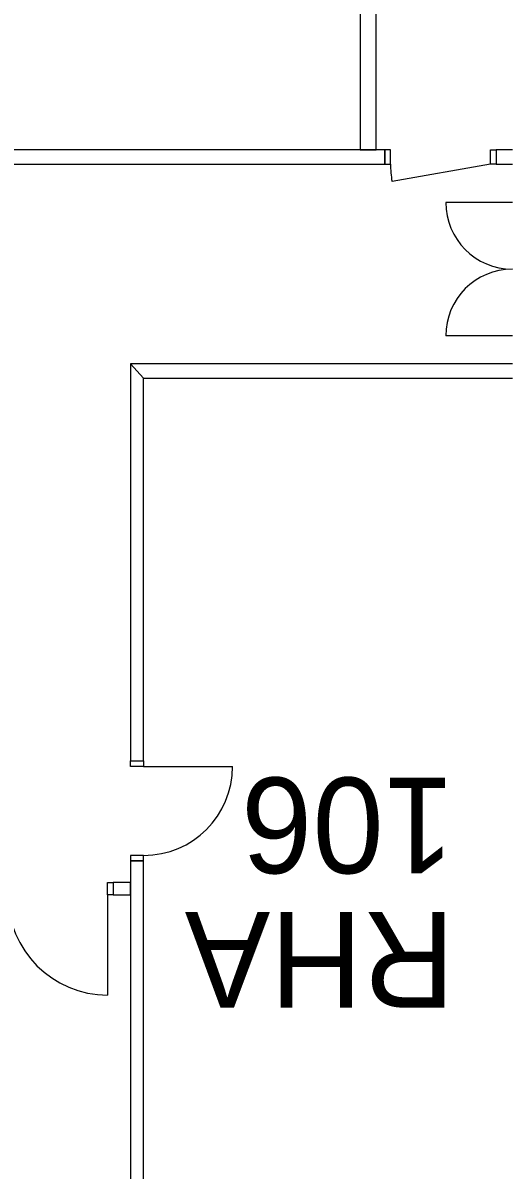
# Model space of a CAD drawing. Header units: inches. Extents: x -38945 to -32777, y -2171 to -942.
# Drawn here: x -38628.2 to -38453.3, y -1777.1 to -1364.7 of the extents above; entities that cross this region are included whole.
import ezdxf

# ---------------------------------------------------------------- set-up
doc = ezdxf.new("R2010")
doc.units = ezdxf.units.IN
doc.header["$LTSCALE"] = 86.4
doc.header["$MEASUREMENT"] = 0
doc.layers.add('BUILDING STRUCTURE', color=7, linetype='Continuous', lineweight=18)
doc.layers.add('LABELS', color=7, linetype='Continuous', lineweight=18)
doc.styles.add('Arial', font='arial.ttf')

msp = doc.modelspace()

# ---------------------------------------------------------------- linework, layer by layer
at = {"layer": 'BUILDING STRUCTURE', "color": 7, "linetype": 'Continuous', "lineweight": 5}
for p, q in [((-38506.95, -1299.14), (-38506.95, -1410.34)), ((-38506.95, -1299.14), (-38506.95, -1410.34)), ((-38501.13, -1410.34), (-38501.13, -1299.14)), ((-38501.13, -1410.34), (-38501.13, -1299.14)), ((-38506.95, -1410.34), (-38675, -1410.34)), ((-38498, -1410.34), (-38675, -1410.34)), ((-38506.95, -1410.34), (-38501.13, -1410.34)), ((-38498, -1410.34), (-38501.13, -1410.34)), ((-38496, -1410.34), (-38498, -1410.34)), ((-38498, -1410.34), (-38498, -1415.47)), ((-38498, -1415.47), (-38498, -1410.34)), ((-38496, -1415.47), (-38496, -1410.34)), ((-38460, -1415.47), (-38460, -1410.34)), ((-38460, -1410.34), (-38458, -1410.34)), ((-38452.13, -1410.34), (-38458, -1410.34)), ((-38458, -1410.34), (-38458, -1415.47)), ((-38452.13, -1410.34), (-38458, -1410.34)), ((-38458, -1410.34), (-38458, -1415.47)), ((-38675, -1415.47), (-38498, -1415.47)), ((-38660.3, -1415.47), (-38498, -1415.47)), ((-38498, -1415.47), (-38496, -1415.47)), ((-38460, -1415.47), (-38495.45, -1421.72)), ((-38458, -1415.47), (-38460, -1415.47)), ((-38458, -1415.47), (-38452.13, -1415.47)), ((-38458, -1415.47), (-38452.13, -1415.47)), ((-38452.13, -1429.21), (-38476.13, -1429.21)), ((-38452.13, -1477.21), (-38476.13, -1477.21)), ((-38452.13, -1487.24), (-38589.5, -1487.24)), ((-38589.5, -1487.24), (-38589.5, -1629.97)), ((-38584.8, -1492.37), (-38589.5, -1487.24)), ((-38589.5, -1487.24), (-38589.5, -1629.97)), ((-38452.13, -1487.24), (-38589.5, -1487.24)), ((-38589.5, -1487.24), (-38584.8, -1492.37)), ((-38584.8, -1492.37), (-38452.13, -1492.37)), ((-38584.8, -1629.97), (-38584.8, -1492.37)), ((-38584.8, -1629.97), (-38584.8, -1492.37)), ((-38584.8, -1492.37), (-38452.13, -1492.37)), ((-38589.5, -1631.97), (-38589.5, -1629.97)), ((-38589.5, -1629.97), (-38584.8, -1629.97)), ((-38589.5, -1629.97), (-38584.8, -1629.97)), ((-38584.8, -1631.97), (-38589.5, -1631.97)), ((-38584.8, -1629.97), (-38584.8, -1631.97)), ((-38584.8, -1631.97), (-38552.8, -1631.97)), ((-38584.8, -1663.97), (-38589.5, -1663.97)), ((-38589.5, -1663.97), (-38589.5, -1665.97)), ((-38584.8, -1665.97), (-38584.8, -1663.97)), ((-38589.5, -1665.97), (-38589.5, -1673.67)), ((-38589.5, -1665.97), (-38584.8, -1665.97)), ((-38584.8, -1665.97), (-38589.5, -1665.97)), ((-38589.5, -1665.97), (-38589.5, -1837.87)), ((-38584.8, -1812.37), (-38584.8, -1665.97)), ((-38584.8, -1837.87), (-38584.8, -1665.97)), ((-38597.75, -1678.17), (-38597.75, -1673.67)), ((-38597.75, -1673.67), (-38595.75, -1673.67)), ((-38589.5, -1673.67), (-38595.75, -1673.67)), ((-38595.75, -1673.67), (-38595.75, -1678.17)), ((-38589.5, -1673.67), (-38595.75, -1673.67)), ((-38595.75, -1673.67), (-38595.75, -1678.17)), ((-38589.5, -1678.17), (-38589.5, -1673.67)), ((-38595.75, -1678.17), (-38597.75, -1678.17)), ((-38597.75, -1678.17), (-38597.75, -1714.17)), ((-38595.75, -1678.17), (-38589.5, -1678.17)), ((-38595.75, -1678.17), (-38589.5, -1678.17)), ((-38589.5, -1678.17), (-38589.5, -1837.87))]:
    msp.add_line(p, q, dxfattribs=at)
for centre, radius, start, end in [((-38460, -1415.47), 36, 180, 190), ((-38452.13, -1429.21), 24, 180, 270), ((-38452.13, -1477.21), 24, 90, 180), ((-38584.8, -1631.97), 32, 270, 0), ((-38597.75, -1678.17), 36, 180, 270)]:
    msp.add_arc(centre, radius, start, end, dxfattribs=at)

# ---------------------------------------------------------------- texts
at = {"layer": 'LABELS', "color": 7, "lineweight": 0, "insert": (-38472.91, -1677.09), "char_height": 34.375, "attachment_point": 4, "rotation": 180, "line_spacing_factor": 0.421547, "style": 'Arial'}
msp.add_mtext('{\\fGotham Book|b0|i0|c0|p2;RHA\\P\\P106}', dxfattribs=at)

doc.saveas('drawing.dxf')
